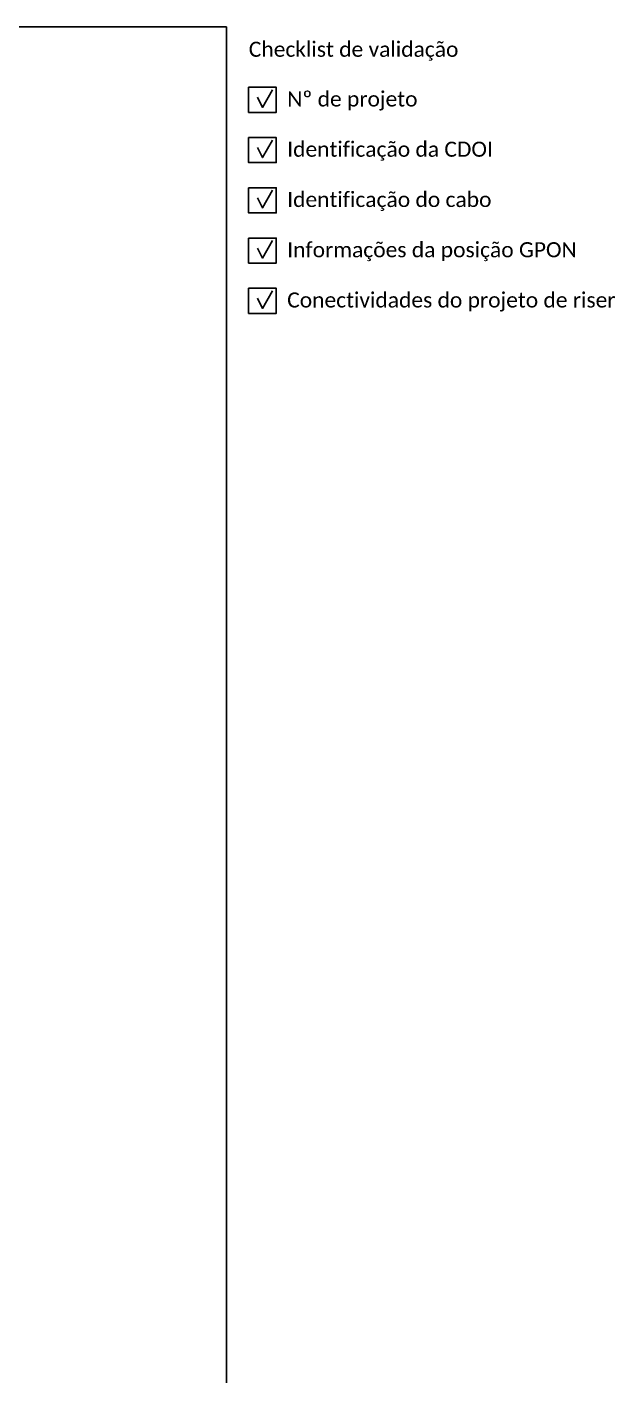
# Model space of a CAD drawing. Header units: metres. Extents: x 580 to 1192, y -228 to 190.
# Drawn here: x 1074.9 to 1191.9, y -78.3 to 190 of the extents above; entities that cross this region are included whole.
import ezdxf

# ---------------------------------------------------------------- set-up
doc = ezdxf.new("R2010")
doc.units = ezdxf.units.M
doc.header["$MEASUREMENT"] = 0
doc.layers.add('10.0 - Cartográfico - Divisa', color=252, linetype='Continuous')
doc.styles.add('WMF-Calibri0', font='calibri.ttf')

msp = doc.modelspace()

# ---------------------------------------------------------------- linework, layer by layer
msp.add_lwpolyline([(580, 190), (1114.6, 190), (1114.6, -228), (580, -228)], close=True)
at = {"layer": '10.0 - Cartográfico - Divisa', "color": 0, "linetype": 'Continuous'}
for points in [[(1119, 178), (1124.5, 178), (1124.5, 173), (1119, 173)], [(1119, 168), (1124.5, 168), (1124.5, 163), (1119, 163)], [(1119, 158), (1124.5, 158), (1124.5, 153), (1119, 153)], [(1119, 148), (1124.5, 148), (1124.5, 143), (1119, 143)], [(1119, 138), (1124.5, 138), (1124.5, 133), (1119, 133)]]:
    msp.add_lwpolyline(points, close=True, dxfattribs=at)
for points in [[(1120.75, 176), (1121.75, 174), (1123.75, 177.5)], [(1120.75, 166), (1121.75, 164), (1123.75, 167.5)], [(1120.75, 156), (1121.75, 154), (1123.75, 157.5)], [(1120.75, 146), (1121.75, 144), (1123.75, 147.5)], [(1120.75, 136), (1121.75, 134), (1123.75, 137.5)]]:
    msp.add_lwpolyline(points, dxfattribs=at)

# ---------------------------------------------------------------- texts
at = {"color": 0, "style": 'WMF-Calibri0'}
for s, p in [('Checklist de validação', (1119.05, 184.06)), ('Nº de projeto ', (1126.69, 174.17)), ('Identificação da CDOI ', (1126.69, 164.17)), ('Identificação do cabo ', (1126.69, 154.17)), ('Informações da posição GPON ', (1126.69, 144.17)), ('Conectividades do projeto de riser ', (1126.69, 134.17))]:
    msp.add_text(s, height=3, dxfattribs=at).set_placement(p)

doc.saveas('drawing.dxf')
